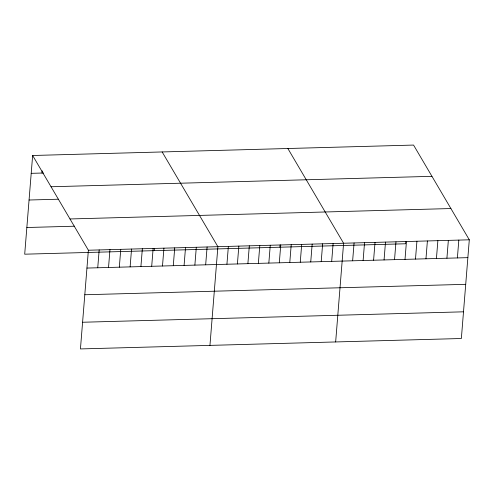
<?xml version="1.0" encoding="UTF-8"?>
<svg xmlns="http://www.w3.org/2000/svg" width="494" height="494" viewBox="0 0 494 494"><rect width="100%" height="100%" fill="white"/><g stroke="black" fill="none" stroke-linecap="round" stroke-linejoin="round"><path stroke-width="0.74" d="M32.641 155.493L88.383 250.23L80.442 348.931L461.359 338.507L469.3 239.806L413.558 145.069L32.641 155.493L24.7 254.194L405.617 243.77L405.796 241.547M41.996 173.036L42.175 170.807M97.738 267.773L99.177 249.933M108.532 267.476L109.964 249.643M119.326 267.186L120.758 249.347M130.12 266.89L131.552 249.05M140.907 266.593L142.346 248.754M151.701 266.297L153.14 248.457M154.214 250.649L154.394 248.426M162.495 266L163.928 248.161M173.289 265.704L174.722 247.871M184.083 265.408L185.516 247.574M194.871 265.117L196.309 247.278M205.665 264.821L207.103 246.981M209.95 345.386L217.891 246.685L162.156 151.948M226.931 264.241L228.37 246.401M237.41 263.95L238.843 246.111M247.883 263.666L249.322 245.827M258.362 263.376L259.795 245.543M268.835 263.092L270.267 245.252M279.913 247.21L280.092 244.987M279.308 262.802L280.746 244.968M289.787 262.518L291.219 244.678M300.259 262.228L301.698 244.394M310.738 261.944L312.171 244.104M321.211 261.659L322.644 243.82M331.684 261.369L333.123 243.53M335.654 341.947L343.596 243.246L287.854 148.509M352.636 260.795L354.075 242.962M363.115 260.511L364.547 242.671M373.588 260.221L375.02 242.387M384.06 259.937L385.499 242.097M394.539 259.653L395.972 241.813M405.012 259.362L406.451 241.523M415.491 259.078L416.924 241.239M425.964 258.788L427.396 240.955M436.437 258.504L437.875 240.664M446.916 258.214L448.348 240.38M457.388 257.93L458.827 240.09M31.208 173.332L43.54 172.993M51.036 186.757L431.954 176.333M29.06 200.014L58.354 199.218M69.987 218.966L450.905 208.542M26.849 227.512L74.643 226.203M88.383 250.23L469.3 239.806M86.944 268.069L467.867 257.646M84.801 294.751L465.719 284.328M82.591 322.249L463.508 311.819"/></g></svg>
